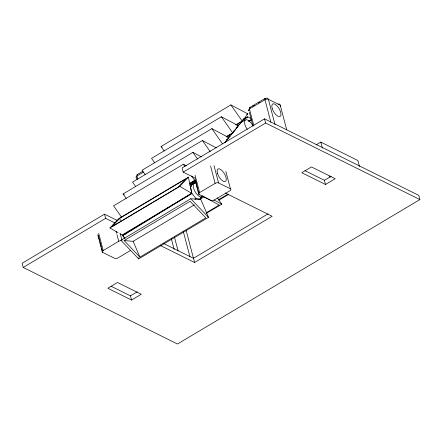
<?xml version="1.0" encoding="UTF-8"?>
<svg xmlns="http://www.w3.org/2000/svg" width="442" height="442" viewBox="0 0 442 442"><rect width="100%" height="100%" fill="white"/><g stroke="black" fill="none" stroke-linecap="round" stroke-linejoin="round"><path stroke-width="0.66" d="M190.64 187.386L192.148 183.673L189.811 185.104M190.673 187.181L192.253 183.546M224.823 142.772L228.818 137.595L211.884 128.633L142.064 170.231L145.191 174.706M226.287 136.91L232.724 132.976L238.315 125.727L221.376 116.765L151.556 158.369L154.689 162.838M236.255 124.832L242.222 121.114L247.807 113.865L230.873 104.903L161.054 146.501L164.186 150.971M194.624 180.579L192.364 183.408L189.911 184.977M225.602 141.876L227.862 139.053L226.691 139.766M226.216 136.854L232.724 132.976L234.984 130.152L233.818 130.865M235.1 130.009L237.36 127.185M239.735 124.219L237.476 127.042L236.188 127.898M242.111 121.252L239.846 124.08L236.923 125.865M235.713 124.987L242.222 121.114L244.575 118.423M202.64 196.182L200.265 198.839L199.093 199.557M118.042 232.68L109.948 227.973L118.544 218.74L188.364 177.143L191.905 193.436L195.999 198.613M119.782 218.304L112.119 226.536L178.06 187.248L185.723 179.016L119.782 218.304L120.5 221.602M109.948 227.973L179.761 186.375L188.364 177.143M265.228 98.29L249.658 107.561M243.404 119.136L247.741 116.865L243.061 119.721M242.686 120.119L247.956 116.903L250.918 118.384M248.592 121.125L251.52 119.334M248.785 121.462L251.128 120.031M226.757 136.694L232.614 133.119L230.348 135.943L228.011 137.374M227.895 137.517L230.238 136.086L227.978 138.91L226.807 139.628M189.358 183.8L194.74 180.441L191.607 175.966M192.64 182.518L195.568 180.728M192.53 182.657L195.458 180.866M191.441 184.767L196.121 181.905M191.325 184.911L196.01 182.049M122.633 235.299L191.706 193.093L190.601 187.618M179.761 186.375L191.905 193.436L122.837 235.641L124.882 238.227M195.038 199.375L196.209 198.657L200.143 198.972L198.972 199.69M200.298 197.613L202.751 196.044M240.083 123.114L245.404 119.931M143.103 171.104L137.169 174.579M252.68 106.251L254.404 105.224M258.426 102.831L259.576 102.146M143.28 172.236L136.959 175.999A2.503 1.254 -14.7 0 0 136.396 177.833M216.298 147.86L202.386 140.501L132.567 182.098L135.694 186.568M246.625 114.566L247.807 113.865M126.202 198.436L123.069 193.966L192.889 152.363L201.359 156.844M186.413 165.833L183.391 164.231L113.572 205.828L121.401 217.005M117.5 220.591L104.527 214.155L22.1 263.266L23.199 267.454L177.474 344.014L419.9 199.574L418.801 195.386L264.526 118.826L182.104 167.938L183.198 172.126L194.939 177.949M23.199 267.454L105.621 218.342L114.892 222.939M183.198 172.126L265.625 123.014L419.9 199.574M189.414 183.612L194.74 180.441M192.502 182.181L195.463 180.419M191.905 193.436L122.086 235.033L119.776 233.685M199.16 194.486A2.503 1.254 -14.7 0 1 199.618 192.596L215.132 183.353A2.503 1.254 -14.7 0 1 218.558 182.933L230.415 188.817A2.503 1.254 -14.7 0 1 229.962 190.706L214.442 199.95A2.503 1.254 -14.7 0 1 211.022 200.37L199.16 194.486L198.115 190.496M130.672 250.36L118.031 257.89A2.503 1.254 -14.7 0 1 114.611 258.31L102.748 252.426A2.503 1.254 -14.7 0 1 103.207 250.537L118.721 241.293A2.503 1.254 -14.7 0 1 121.843 240.757M190.773 198.707L120.953 240.31L138.666 258.913L208.486 217.315L200.895 199.58L190.773 198.707L208.486 217.315M124.13 240.558L190.066 201.27L205.856 217.856L139.915 257.145L124.13 240.558L133.147 241.332L194.381 204.856M201.281 197.126L203.055 196.066M199.364 199.685L204.071 196.878L219.21 205.033L206.259 212.751M218.563 199.729L227.984 194.115M218.74 200.298L228.801 194.303M316.085 144.921L320.815 142.103L357.876 160.496L359.445 166.479M206.431 213.326L221.812 204.16L217.525 197.988M110.986 286.195L130.445 295.853L137.291 291.775M268.095 213.845L193.48 258.299L163.827 243.586M304.925 170.645L324.389 180.303L331.235 176.225M131.545 300.041L141.241 294.262L117.522 282.493L107.826 288.272L131.545 300.041L130.445 295.853M160.601 245.625L194.574 262.487L272.156 216.265L225.205 192.966M325.489 184.491L335.185 178.712L311.466 166.943L301.764 172.717L325.489 184.491L324.389 180.303M161.054 146.501L162.264 147.142M123.069 193.966L124.279 194.602M213.928 199.911L221.812 204.16M230.873 104.903L242.222 121.114M221.376 116.765L232.724 132.976M211.884 128.633L222.448 143.727M202.386 140.501L210.21 151.678M192.889 152.363L197.585 159.07M183.391 164.231L184.955 166.468M133.147 241.332L139.915 257.145M138.119 257.647L138.666 258.913M320.815 142.103L322.384 148.087M329.71 176.004L330.058 177.336M286.725 129.904L280.245 105.202A2.503 1.878 -63.6 0 0 278.311 104.025M275.04 124.694L268.382 99.317A2.503 1.878 -63.6 0 0 265.896 98.378M270.918 122.445L264.962 99.737A2.503 1.077 59.2 0 1 265.786 98.328M264.526 118.826L265.625 123.014M253.83 125.677L249.448 108.981A2.503 1.077 59.2 0 1 250.382 107.621M249.338 112.207L253.017 126.235M225.879 171.518L230.415 188.817M214.016 165.634L218.558 182.933M210.596 166.054L215.132 183.353M195.082 175.297L199.618 192.596M194.972 178.518L197.767 189.165M196.22 184.579L198.707 194.038M186.154 230.381L194.574 262.487M183.314 231.52L189.955 256.835M174.424 236.956L178.093 250.951M171.352 238.713L174.148 249.371M137.832 179.33L136.959 175.999A2.503 1.077 59.2 0 1 137.633 174.54M136.501 177.888L136.854 179.225M120.235 233.603L121.97 240.21M116.119 231.381L116.644 233.365M116.986 234.685L118.721 241.293M104.527 214.155L105.621 218.342M98.699 233.359L103.207 250.537M98.24 235.249L99.627 240.536M99.975 241.857L101.362 247.139M101.71 248.465L102.748 252.426M97.776 234.763L102.257 251.835M116.401 221.254A2.503 1.878 -63.6 0 1 116.522 221.32M125.02 238.404A7.254 3.127 59.2 0 1 122.395 235.078M124.29 233.475A5.254 2.265 59.2 0 1 124.837 234.398M123.738 235.558A5.254 2.265 59.2 0 1 123.147 234.658M247.238 129.384A7.823 3.376 59.1 0 1 245.304 119.997A7.823 3.376 59.1 0 1 252.581 125.263M202.812 196.099A7.823 3.376 59.1 0 1 194.613 190.817A7.823 3.376 59.1 0 1 196.568 183.745M125.837 234.221A7.823 3.376 59.1 0 1 125.257 233.271M248.912 110.251A2.503 1.878 -63.6 0 0 248.99 110.87A2.503 1.254 -14.7 0 1 249.448 108.981L264.962 99.737A2.503 1.254 -14.7 0 1 268.382 99.317L280.245 105.202A2.503 1.254 -14.7 0 1 280.399 106.616M249.41 108.594A2.503 1.878 -63.6 0 1 249.548 108.389M217.481 173.408A7.254 3.127 59.2 0 0 225.37 181.452A7.254 3.127 59.2 0 0 222.204 170.745A7.254 3.127 59.2 0 0 217.481 173.408M272.195 108.423A7.254 3.127 59.2 0 0 280.09 116.467A7.254 3.127 59.2 0 0 276.919 105.76A7.254 3.127 59.2 0 0 272.195 108.423"/></g></svg>
